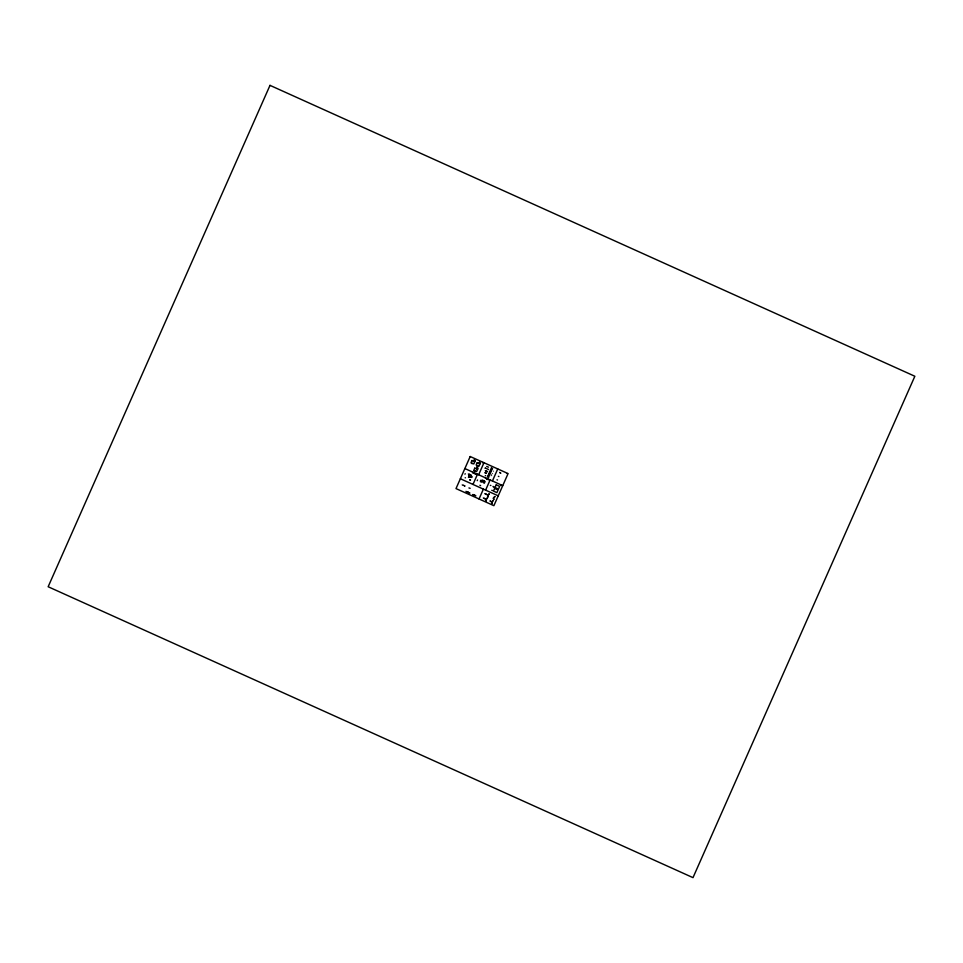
<?xml version="1.0" encoding="UTF-8"?>
<svg xmlns="http://www.w3.org/2000/svg" width="963" height="963" viewBox="0 0 963 963"><rect width="100%" height="100%" fill="white"/><g stroke="black" fill="none" stroke-linecap="round" stroke-linejoin="round"><path stroke-width="0.72" stroke-dasharray="4.82 3.61" d="M492.755 473.242L492.225 473.892M493.598 471.497L493.538 470.859M490.998 475.915L491.864 475.18L491.01 474.386"/><path stroke-width="1.44" d="M485.328 468.223L485.701 468.283M488.542 469.535L486.255 468.451M464.419 485.713L464.985 486.086L463.492 485.292M469.258 492.719L468.319 492.454M468.921 487.94L470.161 488.325M473.122 494.621L473.892 494.97L472.881 494.513M475.903 495.873L474.94 495.451M476.829 474.482L476.155 474.181M485.677 475.698L485.316 475.602M487.832 479.418L487.122 478.984M494.019 486.953L493.02 486.435L493.562 486.809M463.047 485.22L462.24 484.907M465.225 473.712L464.96 474.181M468.548 492.562L467.91 492.177L468.5 492.346M485.4 478.178L486.616 478.683M474.711 495.259L474.133 494.97L474.843 495.259M477.203 480.669L477.54 479.971M483.354 497.919L485.388 498.822L484.245 498.497M492.346 490.588L491.756 490.299M500.628 485.171L501.53 485.496M466.766 491.756L465.911 491.371M465.466 477.792L465.177 477.78M500.832 473.17L499.821 472.52M467.512 492.093L467.211 491.888M469.848 493.116L469.848 492.96M480.609 485.629L479.899 485.268M486.291 471.172L485.34 470.763M487.892 479.309L487.398 479.141M485.918 494.091L485.328 493.923M490.865 485.472L490.348 485.376M469.86 479.923L470.57 480.043L469.812 479.851M475.951 474.109L472.532 472.604M474.109 471.015L474.807 471.401M476.817 465.887L478.178 466.309M477.443 466.164L476.745 465.791M483.51 462.938L482.668 462.493L483.33 462.734M486.857 494.513L486.784 494.573M490.793 501.326L490.564 501.133M474.35 473.351L473.7 472.989M486.183 470.979L485.557 470.738M485.159 468.15L485.256 468.054M472.327 463.636L471.437 463.359M473.122 472.677L472.58 472.484M475.313 471.497L474.566 471.16M474.699 473.447L475.493 473.94M472.977 484.437L477.492 474.253M478.647 474.771L483.968 462.721M486.207 473.278L485.593 472.977L486.255 473.23M486.905 471.28L487.531 471.738L486.76 471.401M479.032 498.978L483.39 489.132M488.674 479.755L487.35 479.201M485.605 490.143L490.119 479.947M484.931 493.61L486.447 494.284M492.418 480.982L497.751 468.933M499.689 472.508L500.279 472.821M498.353 476.312L498.882 476.565M489.878 500.989L490.191 501.073M484.75 472.701L485.677 473.158M507.14 473.567L507.489 473.664M497.028 479.827L497.51 479.995M469.174 474.169L468.319 474.025M470.317 474.687L469.354 474.326M469.848 475.626L468.969 475.216M469.45 476.516L468.572 476.107M471.389 475.253L470.486 474.747M471.076 476.095L470.1 475.65M469.137 477.359L468.439 477.371M470.594 477.034L469.703 476.541M472.135 476.661L471.256 476.252M471.822 477.504L470.847 477.058M481.319 480.802L480.429 480.308M482.945 480.381L481.982 480.019M481.006 481.644L480.32 481.656M484.016 480.946L483.113 480.453M482.15 482.162L481.175 481.717M483.703 481.789L482.716 481.344M484.846 482.307L483.871 481.861M484.449 483.197L483.474 482.752M485.063 481.488L484.269 480.97M488.494 467.175L486.712 466.429M464.864 468.548L502.746 485.641M460.362 478.743L498.232 495.837M493.983 499.496L493.538 498.316L495.03 496.631M493.67 499.352L493.225 498.184L494.705 496.487M488.217 496.896L487.772 495.728L489.264 494.031M492.177 503.577L491.732 502.397L493.225 500.7M487.904 496.764L487.459 495.584L488.951 493.887M491.864 503.432L491.419 502.265L492.912 500.567M486.411 500.977L485.966 499.809L487.459 498.112M486.098 500.844L485.653 499.665L487.146 497.967M270.001 85.358L48.15 586.744L692.999 877.642L914.85 376.256L270.001 85.358M470.197 456.51L456.005 488.59L493.887 505.671L508.079 473.591L470.197 456.51M471.978 460.519L471.015 462.697L473.808 463.949L474.771 461.783L471.978 460.519M474.169 460.025L473.784 460.916L474.928 461.433L475.325 460.543L474.169 460.025M474.771 468.126L473.808 470.305L476.613 471.569L477.576 469.39L474.771 468.126M477.118 462.83L476.155 465.009L478.948 466.273L479.911 464.094L477.118 462.83M476.974 467.633L476.577 468.524L477.72 469.041L478.117 468.15L476.974 467.633M479.309 462.336L478.924 463.227L480.068 463.745L480.465 462.854L479.309 462.336M487.856 476.035L487.459 476.926L488.602 477.443L488.999 476.553L487.856 476.035M488.747 474.025L488.349 474.915L489.493 475.433L489.89 474.542L488.747 474.025M489.625 472.014L489.24 472.905L490.384 473.423L490.781 472.532L489.625 472.014M490.516 470.004L490.119 470.907L491.274 471.425L491.66 470.522L490.516 470.004M491.407 468.006L491.01 468.897L492.153 469.414L492.55 468.524L491.407 468.006M494.633 488.41L493.453 491.082L496.896 492.635L498.076 489.962L494.633 488.41M496.222 484.834L495.03 487.507L498.473 489.072L499.665 486.387L496.222 484.834"/></g></svg>
